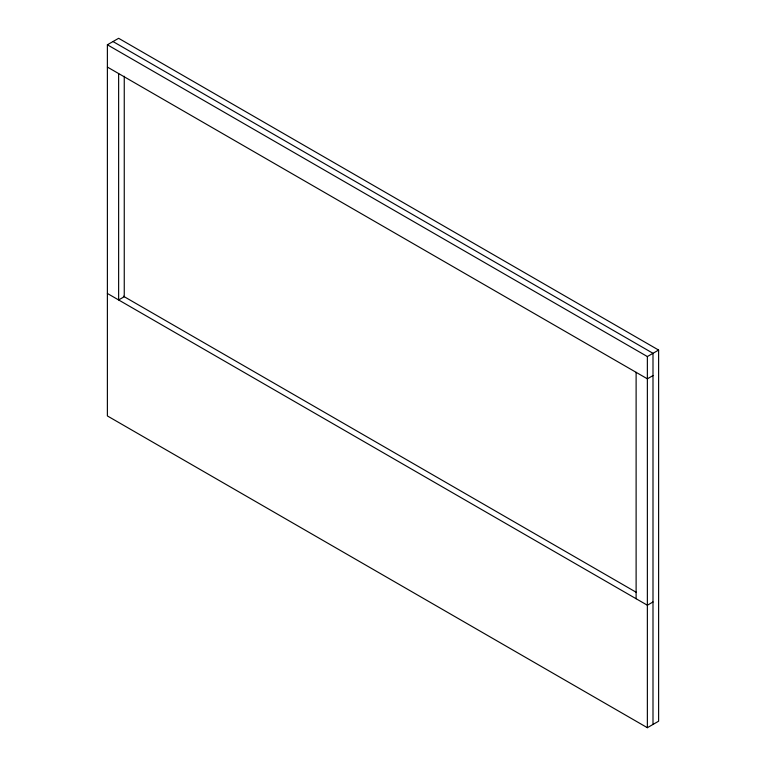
<?xml version="1.0" encoding="UTF-8"?>
<svg xmlns="http://www.w3.org/2000/svg" width="766" height="766" viewBox="0 0 766 766"><rect width="100%" height="100%" fill="white"/><g stroke="black" fill="none" stroke-linecap="round" stroke-linejoin="round"><path stroke-width="1.15" d="M107.384 44.792L118.634 38.3L658.616 350.062L658.616 721.208L647.366 727.7L107.384 415.938L107.384 44.792L647.366 356.554L658.616 350.062M652.996 375.579L647.366 378.825L107.384 67.063M652.996 601.971L647.366 605.226L107.384 293.464M113.004 41.546L652.996 353.308L652.996 724.454M123.374 296.203L636.412 592.396M647.366 356.554L647.366 727.7M636.115 372.324L636.115 598.725M124.255 76.265L124.255 296.71L118.634 299.956L118.634 73.555"/></g></svg>
